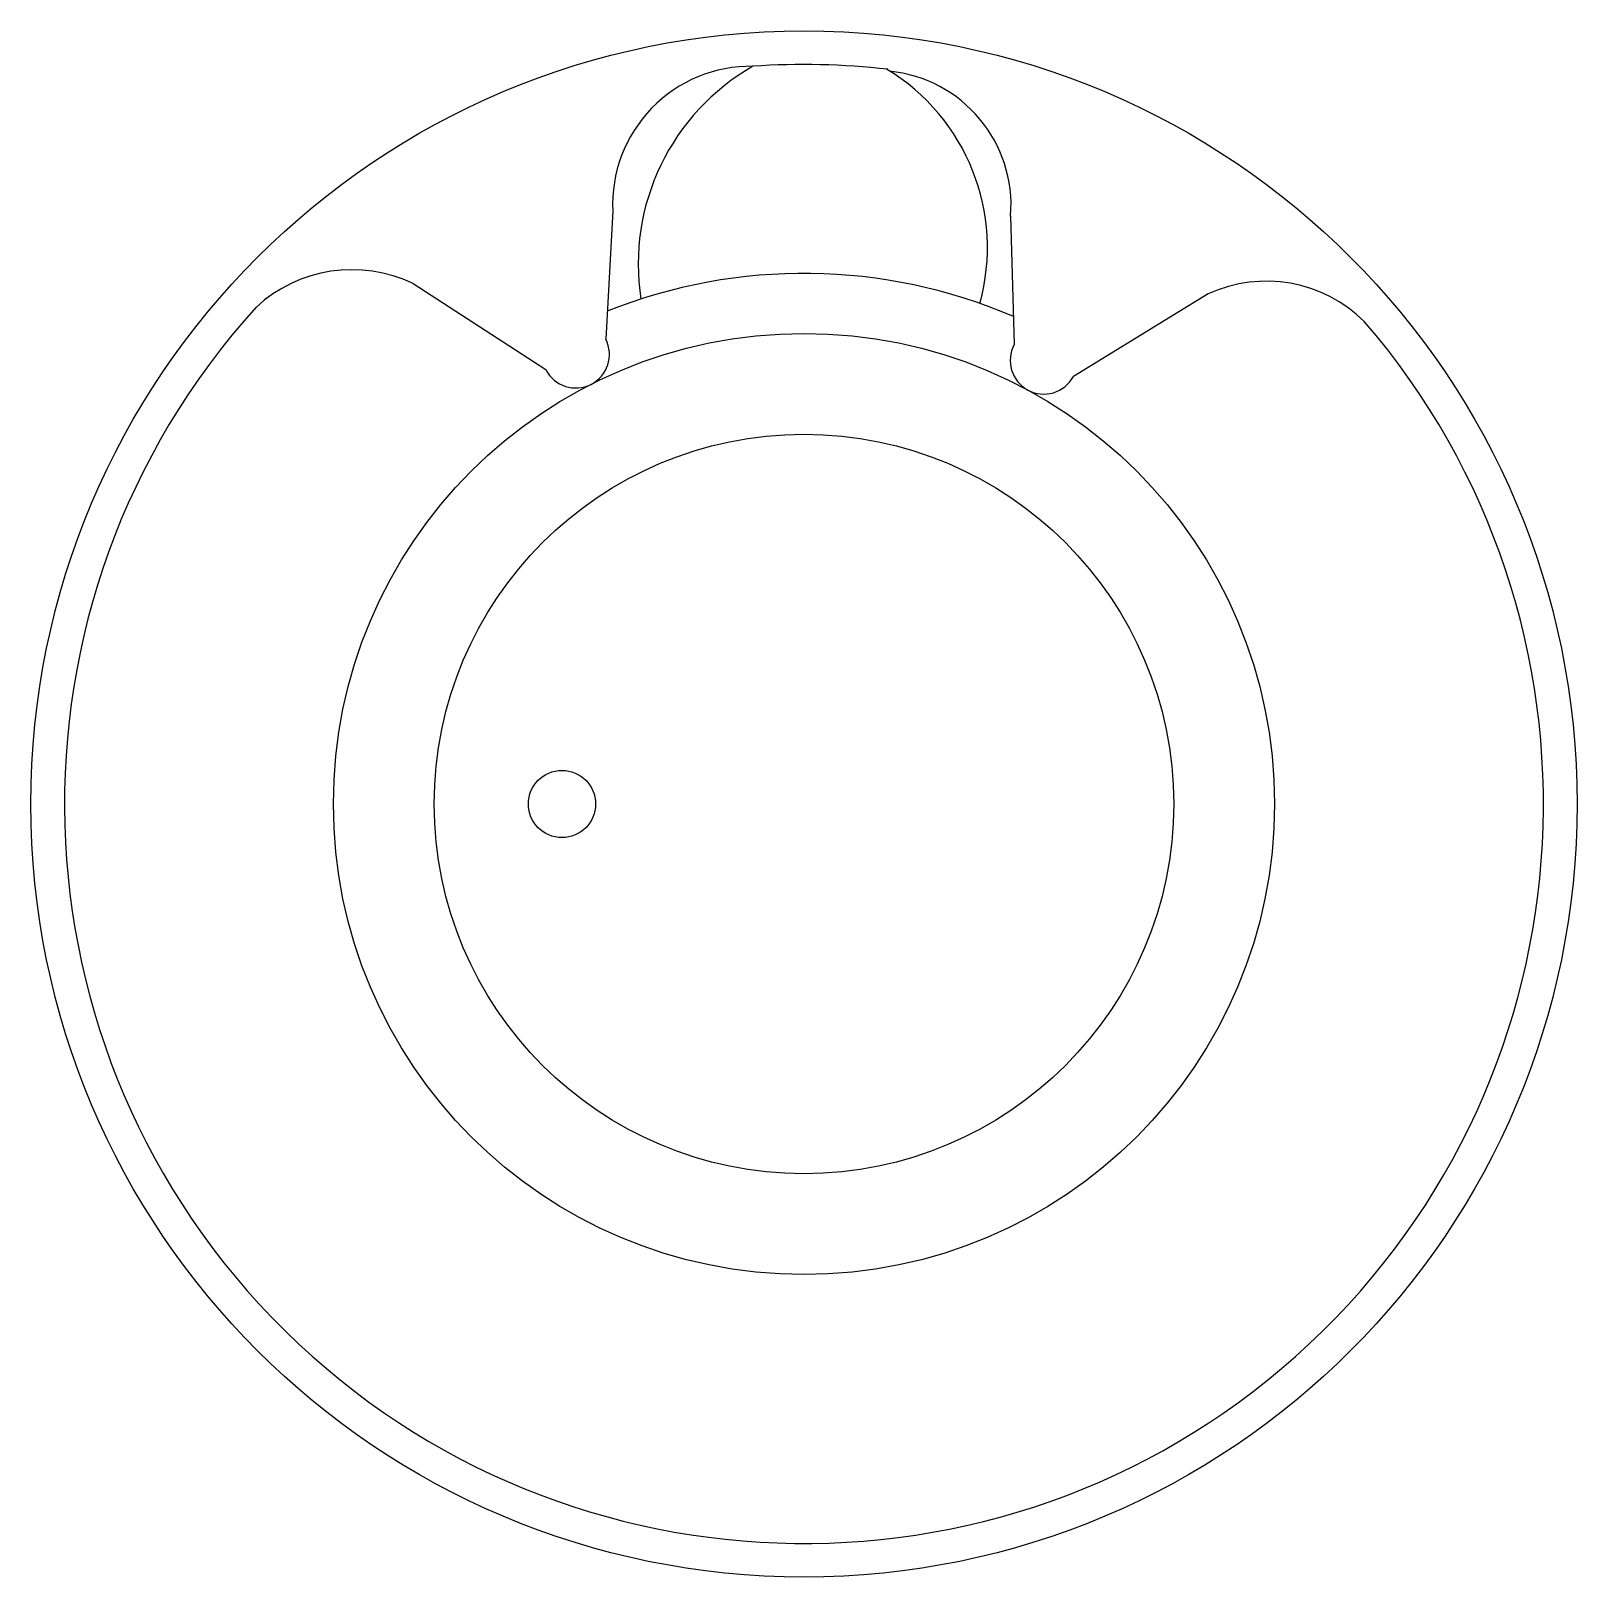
# Model space of a CAD drawing. Header units: millimetres. Extents: x 719.19 to 721.49, y 756 to 758.3.
import ezdxf

# ---------------------------------------------------------------- set-up
doc = ezdxf.new("R2010")
doc.units = ezdxf.units.MM
doc.layers.add('Acqualife', color=3, linetype='Continuous')

msp = doc.modelspace()

# ---------------------------------------------------------------- linework, layer by layer
at = {"layer": 'Acqualife', "color": 2}
for p, q in [((720.058, 758.0279), (720.0477, 757.8371)), ((720.6498, 758.0201), (720.6553, 757.8291)), ((719.7612, 757.9197), (719.9586, 757.7917)), ((720.9438, 757.9045), (720.7433, 757.7815))]:
    msp.add_line(p, q, dxfattribs=at)
at = {"layer": 'Acqualife'}
msp.add_circle((720.3425, 757.1456), 1.15, dxfattribs=at)
at = {"layer": 'Acqualife', "color": 1}
for centre, radius in [((720.3425, 757.1456), 0.7), ((720.3425, 757.1456), 0.55), ((719.9825, 757.1456), 0.05)]:
    msp.add_circle(centre, radius, dxfattribs=at)
at = {"layer": 'Acqualife', "color": 2}
for centre, radius, start, end in [((720.2637, 758.0371), 0.2059, 89.1635, 182.5789), ((720.4347, 757.9488), 0.3388, 119.7346, 188.8517), ((720.3425, 757.1456), 1.1, 83.4959, 93.9557), ((720.3051, 757.9731), 0.3103, 344.5126, 58.8795), ((720.4505, 758.0364), 0.2, 355.3191, 84.5763), ((719.6702, 757.7309), 0.2095, 64.279, 132.9154), ((720.3425, 757.1456), 0.7893, 66.7473, 111.7609), ((721.0302, 757.7158), 0.2075, 45.3662, 114.5836), ((720.3425, 757.1456), 1.1, 137.8057, 40.7407), ((720.0031, 757.8144), 0.05, 206.9712, 26.9712), ((720.6993, 757.8053), 0.05, 151.5946, 331.5946), ((720.6993, 757.8053), 0.05, 151.5946, 331.5946)]:
    msp.add_arc(centre, radius, start, end, dxfattribs=at)

doc.saveas('drawing.dxf')
